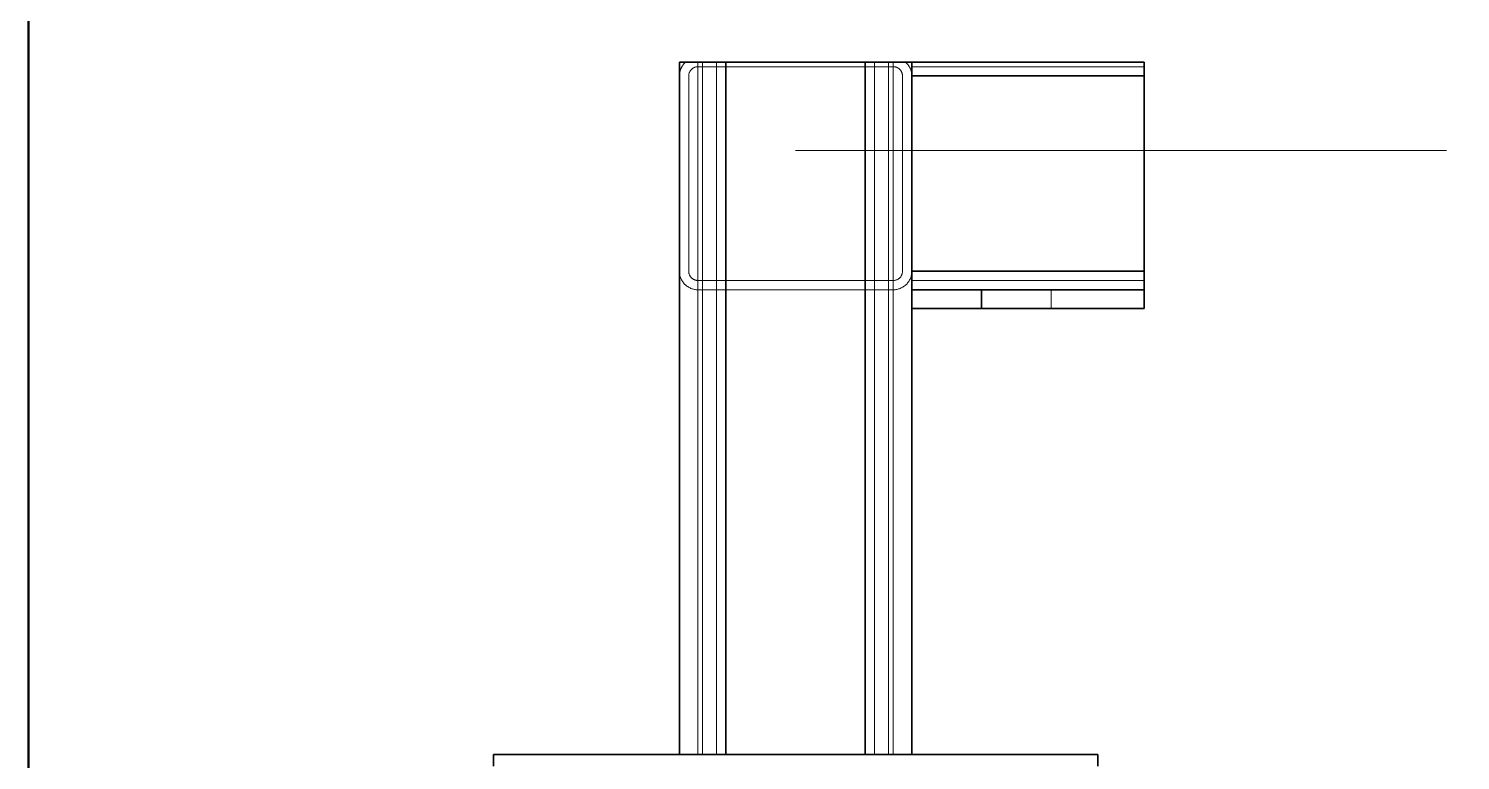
# Model space of a CAD drawing. Header units: millimetres. Extents: x 10 to 410, y 10 to 287.
# Drawn here: x 10 to 71.6, y 65.8 to 97.2 of the extents above; entities that cross this region are included whole.
import ezdxf

# ---------------------------------------------------------------- set-up
doc = ezdxf.new("R2010")
doc.units = ezdxf.units.MM
for name, color, linetype, lineweight in [('BORDER', 7, 'CONTINUOUS', 50), ('HIDDEN', 7, 'Continuous', 18), ('OUTLINE', 7, 'CONTINUOUS', 35), ('THIN', 7, 'CONTINUOUS', 18)]:
    doc.layers.add(name, color=color, linetype=linetype, lineweight=lineweight)

msp = doc.modelspace()

# ---------------------------------------------------------------- linework, layer by layer
at = {"layer": 'BORDER'}
msp.add_lwpolyline([(10, 10), (410, 10), (410, 287), (10, 287)], close=True, dxfattribs=at)
at = {"layer": 'HIDDEN'}
for p, q in [((38, 66), (38, 95.8)), ((38.271, 95.8), (40, 95.8)), ((38.271, 95.8), (47.729, 95.8)), ((38.8, 66), (38.8, 95.8)), ((38.8, 66), (38.8, 95.8)), ((38.8, 95.6), (40, 95.6)), ((38.8, 95.6), (47.2, 95.6)), ((39, 66), (39, 95.8)), ((39, 66), (39, 95.8)), ((39.6, 66), (39.6, 95.8)), ((39.6, 66), (39.6, 95.8)), ((40, 95.8), (46, 95.8)), ((40, 95.8), (46, 95.8)), ((46, 95.8), (40, 95.8)), ((40, 95.6), (40, 95.8)), ((40, 95.6), (46, 95.6)), ((40.2, 95.8), (45.8, 95.8)), ((45.8, 95.8), (40.2, 95.8)), ((40.2, 95.8), (45.8, 95.8)), ((45.8, 95.8), (40.2, 95.8)), ((46, 95.6), (46, 95.8)), ((46, 95.8), (47.729, 95.8)), ((46, 95.6), (47.2, 95.6)), ((46.4, 66), (46.4, 95.8)), ((46.4, 66), (46.4, 95.8)), ((47, 66), (47, 95.8)), ((47, 66), (47, 95.8)), ((47.2, 66), (47.2, 95.8)), ((47.2, 66), (47.2, 95.8)), ((48, 95.6), (48, 95.8)), ((48, 95.6), (48, 95.8)), ((48, 95.8), (58, 95.8)), ((48, 86.4), (48, 95.6)), ((48, 86.4), (48, 95.6)), ((48, 95.6), (58, 95.6)), ((48, 95.6), (58, 95.6)), ((38, 86.8), (38, 95.2)), ((38, 86.8), (38, 95.2)), ((38.4, 86.8), (38.4, 95.2)), ((38.4, 86.8), (38.4, 95.2)), ((47.6, 95.2), (47.6, 86.8)), ((47.6, 95.2), (47.6, 86.8)), ((48, 95.2), (48, 86.8)), ((48, 86.8), (48, 95.2)), ((48, 86.8), (48, 95.2)), ((48, 95.2), (48, 86.8)), ((58, 86.8), (58, 95.2)), ((58, 95.2), (58, 86.8)), ((58, 86.8), (58, 95.2)), ((40, 86.4), (38.8, 86.4)), ((47.2, 86.4), (38.8, 86.4)), ((40, 86), (40, 86.4)), ((46, 86.4), (40, 86.4)), ((46, 86), (46, 86.4)), ((47.2, 86.4), (46, 86.4)), ((48, 86), (48, 86.4)), ((48, 86), (48, 86.4)), ((48, 86.4), (58, 86.4)), ((48, 86.4), (58, 86.4)), ((40, 86), (38.8, 86)), ((47.2, 86), (38.8, 86)), ((46, 86), (40, 86)), ((47.2, 86), (46, 86)), ((48, 66), (48, 86)), ((48, 86), (58, 86)), ((48, 86), (51, 86)), ((54, 86), (48, 86)), ((48, 85.2), (48, 86)), ((48, 85.2), (48, 86)), ((51, 86), (58, 86)), ((58, 86), (54, 86)), ((54, 86), (54, 85.2)), ((58, 85.2), (58, 86)), ((54, 85.2), (48, 85.2)), ((58, 85.2), (54, 85.2)), ((30, 65.5), (30, 66)), ((56, 66), (30, 66)), ((40, 66), (46, 66)), ((46, 66), (40, 66)), ((40, 66), (46, 66)), ((46, 66), (40, 66)), ((40.2, 66), (45.8, 66)), ((45.8, 66), (40.2, 66)), ((40.2, 66), (45.8, 66)), ((45.8, 66), (40.2, 66)), ((56, 65.5), (56, 66))]:
    msp.add_line(p, q, dxfattribs=at)
for points in [[(40, 95.8), (39.938, 95.8), (39.875, 95.8), (39.812, 95.8), (39.75, 95.8), (39.688, 95.8), (39.625, 95.8), (39.562, 95.8), (39.5, 95.8), (39.438, 95.8), (39.375, 95.8), (39.312, 95.8), (39.25, 95.8), (39.188, 95.8), (39.125, 95.8), (39.062, 95.8), (39, 95.8), (38.938, 95.8), (38.875, 95.8), (38.812, 95.8), (38.75, 95.8), (38.688, 95.8), (38.625, 95.8), (38.562, 95.8), (38.5, 95.8), (38.438, 95.8), (38.375, 95.8), (38.312, 95.8), (38.25, 95.8), (38.188, 95.8), (38.125, 95.8), (38.062, 95.8), (38, 95.8)], [(38.271, 95.8), (38.255, 95.786), (38.24, 95.771), (38.225, 95.756), (38.21, 95.741), (38.196, 95.725), (38.183, 95.709), (38.169, 95.692), (38.156, 95.675), (38.144, 95.658), (38.132, 95.64), (38.121, 95.623), (38.11, 95.604), (38.099, 95.586), (38.089, 95.567), (38.08, 95.548), (38.071, 95.529), (38.062, 95.51), (38.054, 95.49), (38.047, 95.47), (38.04, 95.45), (38.034, 95.43), (38.028, 95.41), (38.023, 95.389), (38.018, 95.368), (38.014, 95.348), (38.01, 95.327), (38.007, 95.306), (38.004, 95.285), (38.003, 95.264), (38.001, 95.242), (38, 95.221), (38, 95.2)], [(38, 95.2), (38, 95.221), (38.001, 95.242), (38.003, 95.264), (38.004, 95.285), (38.007, 95.306), (38.01, 95.327), (38.014, 95.348), (38.018, 95.368), (38.023, 95.389), (38.028, 95.41), (38.034, 95.43), (38.04, 95.45), (38.047, 95.47), (38.054, 95.49), (38.062, 95.51), (38.071, 95.529), (38.08, 95.548), (38.089, 95.567), (38.099, 95.586), (38.11, 95.604), (38.121, 95.623), (38.132, 95.64), (38.144, 95.658), (38.156, 95.675), (38.169, 95.692), (38.183, 95.709), (38.196, 95.725), (38.21, 95.741), (38.225, 95.756), (38.24, 95.771), (38.255, 95.786), (38.271, 95.8)], [(38.8, 95.6), (38.78, 95.6), (38.761, 95.598), (38.741, 95.596), (38.722, 95.592), (38.703, 95.588), (38.684, 95.583), (38.665, 95.577), (38.647, 95.57), (38.629, 95.562), (38.611, 95.553), (38.594, 95.543), (38.578, 95.533), (38.562, 95.521), (38.546, 95.509), (38.531, 95.496), (38.517, 95.483), (38.504, 95.469), (38.491, 95.454), (38.479, 95.438), (38.467, 95.422), (38.457, 95.406), (38.447, 95.389), (38.438, 95.371), (38.43, 95.353), (38.423, 95.335), (38.417, 95.316), (38.412, 95.297), (38.408, 95.278), (38.404, 95.259), (38.402, 95.239), (38.4, 95.22), (38.4, 95.2)], [(38.4, 95.2), (38.4, 95.22), (38.402, 95.239), (38.404, 95.259), (38.408, 95.278), (38.412, 95.297), (38.417, 95.316), (38.423, 95.335), (38.43, 95.353), (38.438, 95.371), (38.447, 95.389), (38.457, 95.406), (38.467, 95.422), (38.479, 95.438), (38.491, 95.454), (38.504, 95.469), (38.517, 95.483), (38.531, 95.496), (38.546, 95.509), (38.562, 95.521), (38.578, 95.533), (38.594, 95.543), (38.611, 95.553), (38.629, 95.562), (38.647, 95.57), (38.665, 95.577), (38.684, 95.583), (38.703, 95.588), (38.722, 95.592), (38.741, 95.596), (38.761, 95.598), (38.78, 95.6), (38.8, 95.6)], [(40, 95.8), (39.962, 95.8), (39.925, 95.8), (39.888, 95.8), (39.85, 95.8), (39.812, 95.8), (39.775, 95.8), (39.737, 95.8), (39.7, 95.8), (39.663, 95.8), (39.625, 95.8), (39.587, 95.8), (39.55, 95.8), (39.513, 95.8), (39.475, 95.8), (39.438, 95.8), (39.4, 95.8), (39.362, 95.8), (39.325, 95.8), (39.288, 95.8), (39.25, 95.8), (39.212, 95.8), (39.175, 95.8), (39.138, 95.8), (39.1, 95.8), (39.062, 95.8), (39.025, 95.8), (38.987, 95.8), (38.95, 95.8), (38.913, 95.8), (38.875, 95.8), (38.837, 95.8), (38.8, 95.8)], [(38.8, 95.8), (38.837, 95.8), (38.875, 95.8), (38.913, 95.8), (38.95, 95.8), (38.987, 95.8), (39.025, 95.8), (39.062, 95.8), (39.1, 95.8), (39.138, 95.8), (39.175, 95.8), (39.212, 95.8), (39.25, 95.8), (39.288, 95.8), (39.325, 95.8), (39.362, 95.8), (39.4, 95.8), (39.438, 95.8), (39.475, 95.8), (39.513, 95.8), (39.55, 95.8), (39.587, 95.8), (39.625, 95.8), (39.663, 95.8), (39.7, 95.8), (39.737, 95.8), (39.775, 95.8), (39.812, 95.8), (39.85, 95.8), (39.888, 95.8), (39.925, 95.8), (39.962, 95.8), (40, 95.8)], [(39, 95.8), (39.038, 95.8), (39.075, 95.8), (39.112, 95.8), (39.15, 95.8), (39.188, 95.8), (39.225, 95.8), (39.263, 95.8), (39.3, 95.8), (39.337, 95.8), (39.375, 95.8), (39.413, 95.8), (39.45, 95.8), (39.487, 95.8), (39.525, 95.8), (39.562, 95.8), (39.6, 95.8), (39.638, 95.8), (39.675, 95.8), (39.712, 95.8), (39.75, 95.8), (39.788, 95.8), (39.825, 95.8), (39.862, 95.8), (39.9, 95.8), (39.938, 95.8), (39.975, 95.8), (40.013, 95.8), (40.05, 95.8), (40.087, 95.8), (40.125, 95.8), (40.163, 95.8), (40.2, 95.8)], [(40.2, 95.8), (40.163, 95.8), (40.125, 95.8), (40.087, 95.8), (40.05, 95.8), (40.013, 95.8), (39.975, 95.8), (39.938, 95.8), (39.9, 95.8), (39.862, 95.8), (39.825, 95.8), (39.788, 95.8), (39.75, 95.8), (39.712, 95.8), (39.675, 95.8), (39.638, 95.8), (39.6, 95.8), (39.562, 95.8), (39.525, 95.8), (39.487, 95.8), (39.45, 95.8), (39.413, 95.8), (39.375, 95.8), (39.337, 95.8), (39.3, 95.8), (39.263, 95.8), (39.225, 95.8), (39.188, 95.8), (39.15, 95.8), (39.112, 95.8), (39.075, 95.8), (39.038, 95.8), (39, 95.8)], [(40.2, 95.8), (40.181, 95.8), (40.163, 95.8), (40.144, 95.8), (40.125, 95.8), (40.106, 95.8), (40.087, 95.8), (40.069, 95.8), (40.05, 95.8), (40.031, 95.8), (40.013, 95.8), (39.994, 95.8), (39.975, 95.8), (39.956, 95.8), (39.938, 95.8), (39.919, 95.8), (39.9, 95.8), (39.881, 95.8), (39.862, 95.8), (39.844, 95.8), (39.825, 95.8), (39.806, 95.8), (39.788, 95.8), (39.769, 95.8), (39.75, 95.8), (39.731, 95.8), (39.712, 95.8), (39.694, 95.8), (39.675, 95.8), (39.656, 95.8), (39.638, 95.8), (39.619, 95.8), (39.6, 95.8)], [(39.6, 95.8), (39.619, 95.8), (39.638, 95.8), (39.656, 95.8), (39.675, 95.8), (39.694, 95.8), (39.712, 95.8), (39.731, 95.8), (39.75, 95.8), (39.769, 95.8), (39.788, 95.8), (39.806, 95.8), (39.825, 95.8), (39.844, 95.8), (39.862, 95.8), (39.881, 95.8), (39.9, 95.8), (39.919, 95.8), (39.938, 95.8), (39.956, 95.8), (39.975, 95.8), (39.994, 95.8), (40.013, 95.8), (40.031, 95.8), (40.05, 95.8), (40.069, 95.8), (40.087, 95.8), (40.106, 95.8), (40.125, 95.8), (40.144, 95.8), (40.163, 95.8), (40.181, 95.8), (40.2, 95.8)], [(45.8, 95.8), (45.837, 95.8), (45.875, 95.8), (45.913, 95.8), (45.95, 95.8), (45.987, 95.8), (46.025, 95.8), (46.062, 95.8), (46.1, 95.8), (46.138, 95.8), (46.175, 95.8), (46.212, 95.8), (46.25, 95.8), (46.288, 95.8), (46.325, 95.8), (46.362, 95.8), (46.4, 95.8), (46.438, 95.8), (46.475, 95.8), (46.513, 95.8), (46.55, 95.8), (46.587, 95.8), (46.625, 95.8), (46.663, 95.8), (46.7, 95.8), (46.737, 95.8), (46.775, 95.8), (46.812, 95.8), (46.85, 95.8), (46.888, 95.8), (46.925, 95.8), (46.962, 95.8), (47, 95.8)], [(47, 95.8), (46.962, 95.8), (46.925, 95.8), (46.888, 95.8), (46.85, 95.8), (46.812, 95.8), (46.775, 95.8), (46.737, 95.8), (46.7, 95.8), (46.663, 95.8), (46.625, 95.8), (46.587, 95.8), (46.55, 95.8), (46.513, 95.8), (46.475, 95.8), (46.438, 95.8), (46.4, 95.8), (46.362, 95.8), (46.325, 95.8), (46.288, 95.8), (46.25, 95.8), (46.212, 95.8), (46.175, 95.8), (46.138, 95.8), (46.1, 95.8), (46.062, 95.8), (46.025, 95.8), (45.987, 95.8), (45.95, 95.8), (45.913, 95.8), (45.875, 95.8), (45.837, 95.8), (45.8, 95.8)], [(45.8, 95.8), (45.819, 95.8), (45.837, 95.8), (45.856, 95.8), (45.875, 95.8), (45.894, 95.8), (45.913, 95.8), (45.931, 95.8), (45.95, 95.8), (45.969, 95.8), (45.987, 95.8), (46.006, 95.8), (46.025, 95.8), (46.044, 95.8), (46.062, 95.8), (46.081, 95.8), (46.1, 95.8), (46.119, 95.8), (46.138, 95.8), (46.156, 95.8), (46.175, 95.8), (46.194, 95.8), (46.212, 95.8), (46.231, 95.8), (46.25, 95.8), (46.269, 95.8), (46.288, 95.8), (46.306, 95.8), (46.325, 95.8), (46.344, 95.8), (46.362, 95.8), (46.381, 95.8), (46.4, 95.8)], [(46.4, 95.8), (46.381, 95.8), (46.362, 95.8), (46.344, 95.8), (46.325, 95.8), (46.306, 95.8), (46.288, 95.8), (46.269, 95.8), (46.25, 95.8), (46.231, 95.8), (46.212, 95.8), (46.194, 95.8), (46.175, 95.8), (46.156, 95.8), (46.138, 95.8), (46.119, 95.8), (46.1, 95.8), (46.081, 95.8), (46.062, 95.8), (46.044, 95.8), (46.025, 95.8), (46.006, 95.8), (45.987, 95.8), (45.969, 95.8), (45.95, 95.8), (45.931, 95.8), (45.913, 95.8), (45.894, 95.8), (45.875, 95.8), (45.856, 95.8), (45.837, 95.8), (45.819, 95.8), (45.8, 95.8)], [(48, 95.8), (47.938, 95.8), (47.875, 95.8), (47.812, 95.8), (47.75, 95.8), (47.688, 95.8), (47.625, 95.8), (47.562, 95.8), (47.5, 95.8), (47.438, 95.8), (47.375, 95.8), (47.312, 95.8), (47.25, 95.8), (47.188, 95.8), (47.125, 95.8), (47.062, 95.8), (47, 95.8), (46.938, 95.8), (46.875, 95.8), (46.812, 95.8), (46.75, 95.8), (46.688, 95.8), (46.625, 95.8), (46.562, 95.8), (46.5, 95.8), (46.438, 95.8), (46.375, 95.8), (46.312, 95.8), (46.25, 95.8), (46.188, 95.8), (46.125, 95.8), (46.062, 95.8), (46, 95.8)], [(46, 95.8), (46.038, 95.8), (46.075, 95.8), (46.112, 95.8), (46.15, 95.8), (46.188, 95.8), (46.225, 95.8), (46.263, 95.8), (46.3, 95.8), (46.337, 95.8), (46.375, 95.8), (46.413, 95.8), (46.45, 95.8), (46.487, 95.8), (46.525, 95.8), (46.562, 95.8), (46.6, 95.8), (46.638, 95.8), (46.675, 95.8), (46.712, 95.8), (46.75, 95.8), (46.788, 95.8), (46.825, 95.8), (46.862, 95.8), (46.9, 95.8), (46.938, 95.8), (46.975, 95.8), (47.013, 95.8), (47.05, 95.8), (47.087, 95.8), (47.125, 95.8), (47.163, 95.8), (47.2, 95.8)], [(47.2, 95.8), (47.163, 95.8), (47.125, 95.8), (47.087, 95.8), (47.05, 95.8), (47.013, 95.8), (46.975, 95.8), (46.938, 95.8), (46.9, 95.8), (46.862, 95.8), (46.825, 95.8), (46.788, 95.8), (46.75, 95.8), (46.712, 95.8), (46.675, 95.8), (46.638, 95.8), (46.6, 95.8), (46.562, 95.8), (46.525, 95.8), (46.487, 95.8), (46.45, 95.8), (46.413, 95.8), (46.375, 95.8), (46.337, 95.8), (46.3, 95.8), (46.263, 95.8), (46.225, 95.8), (46.188, 95.8), (46.15, 95.8), (46.112, 95.8), (46.075, 95.8), (46.038, 95.8), (46, 95.8)], [(47.2, 95.6), (47.22, 95.6), (47.239, 95.598), (47.259, 95.596), (47.278, 95.592), (47.297, 95.588), (47.316, 95.583), (47.335, 95.577), (47.353, 95.57), (47.371, 95.562), (47.389, 95.553), (47.406, 95.543), (47.422, 95.533), (47.438, 95.521), (47.454, 95.509), (47.469, 95.496), (47.483, 95.483), (47.496, 95.469), (47.509, 95.454), (47.521, 95.438), (47.533, 95.422), (47.543, 95.406), (47.553, 95.389), (47.562, 95.371), (47.57, 95.353), (47.577, 95.335), (47.583, 95.316), (47.588, 95.297), (47.592, 95.278), (47.596, 95.259), (47.598, 95.239), (47.6, 95.22), (47.6, 95.2)], [(47.2, 95.6), (47.22, 95.6), (47.239, 95.598), (47.259, 95.596), (47.278, 95.592), (47.297, 95.588), (47.316, 95.583), (47.335, 95.577), (47.353, 95.57), (47.371, 95.562), (47.389, 95.553), (47.406, 95.543), (47.422, 95.533), (47.438, 95.521), (47.454, 95.509), (47.469, 95.496), (47.483, 95.483), (47.496, 95.469), (47.509, 95.454), (47.521, 95.438), (47.533, 95.422), (47.543, 95.406), (47.553, 95.389), (47.562, 95.371), (47.57, 95.353), (47.577, 95.335), (47.583, 95.316), (47.588, 95.297), (47.592, 95.278), (47.596, 95.259), (47.598, 95.239), (47.6, 95.22), (47.6, 95.2)], [(47.729, 95.8), (47.745, 95.786), (47.76, 95.771), (47.775, 95.756), (47.79, 95.741), (47.804, 95.725), (47.817, 95.709), (47.831, 95.692), (47.844, 95.675), (47.856, 95.658), (47.868, 95.64), (47.879, 95.623), (47.89, 95.604), (47.901, 95.586), (47.911, 95.567), (47.92, 95.548), (47.929, 95.529), (47.938, 95.51), (47.946, 95.49), (47.953, 95.47), (47.96, 95.45), (47.966, 95.43), (47.972, 95.41), (47.977, 95.389), (47.982, 95.368), (47.986, 95.348), (47.99, 95.327), (47.993, 95.306), (47.996, 95.285), (47.997, 95.264), (47.999, 95.242), (48, 95.221), (48, 95.2)], [(47.729, 95.8), (47.745, 95.786), (47.76, 95.771), (47.775, 95.756), (47.79, 95.741), (47.804, 95.725), (47.817, 95.709), (47.831, 95.692), (47.844, 95.675), (47.856, 95.658), (47.868, 95.64), (47.879, 95.623), (47.89, 95.604), (47.901, 95.586), (47.911, 95.567), (47.92, 95.548), (47.929, 95.529), (47.938, 95.51), (47.946, 95.49), (47.953, 95.47), (47.96, 95.45), (47.966, 95.43), (47.972, 95.41), (47.977, 95.389), (47.982, 95.368), (47.986, 95.348), (47.99, 95.327), (47.993, 95.306), (47.996, 95.285), (47.997, 95.264), (47.999, 95.242), (48, 95.221), (48, 95.2)], [(48, 95.2), (48, 95.219), (48, 95.237), (48, 95.256), (48, 95.275), (48, 95.294), (48, 95.312), (48, 95.331), (48, 95.35), (48, 95.369), (48, 95.388), (48, 95.406), (48, 95.425), (48, 95.444), (48, 95.463), (48, 95.481), (48, 95.5), (48, 95.519), (48, 95.538), (48, 95.556), (48, 95.575), (48, 95.594), (48, 95.612), (48, 95.631), (48, 95.65), (48, 95.669), (48, 95.688), (48, 95.706), (48, 95.725), (48, 95.744), (48, 95.763), (48, 95.781), (48, 95.8)], [(48, 95.2), (48, 95.213), (48, 95.225), (48, 95.237), (48, 95.25), (48, 95.263), (48, 95.275), (48, 95.288), (48, 95.3), (48, 95.312), (48, 95.325), (48, 95.338), (48, 95.35), (48, 95.362), (48, 95.375), (48, 95.388), (48, 95.4), (48, 95.413), (48, 95.425), (48, 95.438), (48, 95.45), (48, 95.463), (48, 95.475), (48, 95.487), (48, 95.5), (48, 95.513), (48, 95.525), (48, 95.538), (48, 95.55), (48, 95.562), (48, 95.575), (48, 95.588), (48, 95.6)], [(48, 95.2), (48, 95.213), (48, 95.225), (48, 95.237), (48, 95.25), (48, 95.263), (48, 95.275), (48, 95.288), (48, 95.3), (48, 95.312), (48, 95.325), (48, 95.338), (48, 95.35), (48, 95.362), (48, 95.375), (48, 95.388), (48, 95.4), (48, 95.413), (48, 95.425), (48, 95.438), (48, 95.45), (48, 95.463), (48, 95.475), (48, 95.487), (48, 95.5), (48, 95.513), (48, 95.525), (48, 95.538), (48, 95.55), (48, 95.562), (48, 95.575), (48, 95.588), (48, 95.6)], [(58, 95.2), (58, 95.219), (58, 95.237), (58, 95.256), (58, 95.275), (58, 95.294), (58, 95.312), (58, 95.331), (58, 95.35), (58, 95.369), (58, 95.388), (58, 95.406), (58, 95.425), (58, 95.444), (58, 95.463), (58, 95.481), (58, 95.5), (58, 95.519), (58, 95.538), (58, 95.556), (58, 95.575), (58, 95.594), (58, 95.612), (58, 95.631), (58, 95.65), (58, 95.669), (58, 95.688), (58, 95.706), (58, 95.725), (58, 95.744), (58, 95.763), (58, 95.781), (58, 95.8)], [(58, 95.2), (58, 95.213), (58, 95.225), (58, 95.237), (58, 95.25), (58, 95.263), (58, 95.275), (58, 95.288), (58, 95.3), (58, 95.312), (58, 95.325), (58, 95.338), (58, 95.35), (58, 95.362), (58, 95.375), (58, 95.388), (58, 95.4), (58, 95.413), (58, 95.425), (58, 95.438), (58, 95.45), (58, 95.463), (58, 95.475), (58, 95.487), (58, 95.5), (58, 95.513), (58, 95.525), (58, 95.538), (58, 95.55), (58, 95.562), (58, 95.575), (58, 95.588), (58, 95.6)], [(58, 95.6), (58, 95.588), (58, 95.575), (58, 95.562), (58, 95.55), (58, 95.538), (58, 95.525), (58, 95.513), (58, 95.5), (58, 95.487), (58, 95.475), (58, 95.463), (58, 95.45), (58, 95.438), (58, 95.425), (58, 95.413), (58, 95.4), (58, 95.388), (58, 95.375), (58, 95.362), (58, 95.35), (58, 95.338), (58, 95.325), (58, 95.312), (58, 95.3), (58, 95.288), (58, 95.275), (58, 95.263), (58, 95.25), (58, 95.237), (58, 95.225), (58, 95.213), (58, 95.2)], [(38.8, 86), (38.761, 86.001), (38.722, 86.004), (38.683, 86.009), (38.644, 86.015), (38.606, 86.024), (38.568, 86.034), (38.53, 86.047), (38.494, 86.061), (38.458, 86.077), (38.423, 86.094), (38.389, 86.114), (38.356, 86.135), (38.323, 86.157), (38.292, 86.182), (38.263, 86.207), (38.234, 86.234), (38.207, 86.263), (38.182, 86.292), (38.157, 86.323), (38.135, 86.356), (38.114, 86.389), (38.094, 86.423), (38.077, 86.458), (38.061, 86.494), (38.047, 86.53), (38.034, 86.568), (38.024, 86.606), (38.015, 86.644), (38.009, 86.683), (38.004, 86.722), (38.001, 86.761), (38, 86.8)], [(38.8, 86), (38.761, 86.001), (38.722, 86.004), (38.683, 86.009), (38.644, 86.015), (38.606, 86.024), (38.568, 86.034), (38.53, 86.047), (38.494, 86.061), (38.458, 86.077), (38.423, 86.094), (38.389, 86.114), (38.356, 86.135), (38.323, 86.157), (38.292, 86.182), (38.263, 86.207), (38.234, 86.234), (38.207, 86.263), (38.182, 86.292), (38.157, 86.323), (38.135, 86.356), (38.114, 86.389), (38.094, 86.423), (38.077, 86.458), (38.061, 86.494), (38.047, 86.53), (38.034, 86.568), (38.024, 86.606), (38.015, 86.644), (38.009, 86.683), (38.004, 86.722), (38.001, 86.761), (38, 86.8)], [(38.8, 86.4), (38.78, 86.4), (38.761, 86.402), (38.741, 86.404), (38.722, 86.408), (38.703, 86.412), (38.684, 86.417), (38.665, 86.423), (38.647, 86.43), (38.629, 86.438), (38.611, 86.447), (38.594, 86.457), (38.578, 86.467), (38.562, 86.479), (38.546, 86.491), (38.531, 86.504), (38.517, 86.517), (38.504, 86.531), (38.491, 86.546), (38.479, 86.562), (38.467, 86.578), (38.457, 86.594), (38.447, 86.611), (38.438, 86.629), (38.43, 86.647), (38.423, 86.665), (38.417, 86.684), (38.412, 86.703), (38.408, 86.722), (38.404, 86.741), (38.402, 86.761), (38.4, 86.78), (38.4, 86.8)], [(38.8, 86.4), (38.78, 86.4), (38.761, 86.402), (38.741, 86.404), (38.722, 86.408), (38.703, 86.412), (38.684, 86.417), (38.665, 86.423), (38.647, 86.43), (38.629, 86.438), (38.611, 86.447), (38.594, 86.457), (38.578, 86.467), (38.562, 86.479), (38.546, 86.491), (38.531, 86.504), (38.517, 86.517), (38.504, 86.531), (38.491, 86.546), (38.479, 86.562), (38.467, 86.578), (38.457, 86.594), (38.447, 86.611), (38.438, 86.629), (38.43, 86.647), (38.423, 86.665), (38.417, 86.684), (38.412, 86.703), (38.408, 86.722), (38.404, 86.741), (38.402, 86.761), (38.4, 86.78), (38.4, 86.8)], [(48, 86.8), (47.999, 86.761), (47.996, 86.722), (47.991, 86.683), (47.985, 86.644), (47.976, 86.606), (47.966, 86.568), (47.953, 86.53), (47.939, 86.494), (47.923, 86.458), (47.906, 86.423), (47.886, 86.389), (47.865, 86.356), (47.843, 86.323), (47.818, 86.292), (47.793, 86.263), (47.766, 86.234), (47.737, 86.207), (47.708, 86.182), (47.677, 86.157), (47.644, 86.135), (47.611, 86.114), (47.577, 86.094), (47.542, 86.077), (47.506, 86.061), (47.47, 86.047), (47.432, 86.034), (47.394, 86.024), (47.356, 86.015), (47.317, 86.009), (47.278, 86.004), (47.239, 86.001), (47.2, 86)], [(47.6, 86.8), (47.6, 86.78), (47.598, 86.761), (47.596, 86.741), (47.592, 86.722), (47.588, 86.703), (47.583, 86.684), (47.577, 86.665), (47.57, 86.647), (47.562, 86.629), (47.553, 86.611), (47.543, 86.594), (47.533, 86.578), (47.521, 86.562), (47.509, 86.546), (47.496, 86.531), (47.483, 86.517), (47.469, 86.504), (47.454, 86.491), (47.438, 86.479), (47.422, 86.467), (47.406, 86.457), (47.389, 86.447), (47.371, 86.438), (47.353, 86.43), (47.335, 86.423), (47.316, 86.417), (47.297, 86.412), (47.278, 86.408), (47.259, 86.404), (47.239, 86.402), (47.22, 86.4), (47.2, 86.4)], [(47.6, 86.8), (47.6, 86.78), (47.598, 86.761), (47.596, 86.741), (47.592, 86.722), (47.588, 86.703), (47.583, 86.684), (47.577, 86.665), (47.57, 86.647), (47.562, 86.629), (47.553, 86.611), (47.543, 86.594), (47.533, 86.578), (47.521, 86.562), (47.509, 86.546), (47.496, 86.531), (47.483, 86.517), (47.469, 86.504), (47.454, 86.491), (47.438, 86.479), (47.422, 86.467), (47.406, 86.457), (47.389, 86.447), (47.371, 86.438), (47.353, 86.43), (47.335, 86.423), (47.316, 86.417), (47.297, 86.412), (47.278, 86.408), (47.259, 86.404), (47.239, 86.402), (47.22, 86.4), (47.2, 86.4)], [(48, 86.8), (47.999, 86.761), (47.996, 86.722), (47.991, 86.683), (47.985, 86.644), (47.976, 86.606), (47.966, 86.568), (47.953, 86.53), (47.939, 86.494), (47.923, 86.458), (47.906, 86.423), (47.886, 86.389), (47.865, 86.356), (47.843, 86.323), (47.818, 86.292), (47.793, 86.263), (47.766, 86.234), (47.737, 86.207), (47.708, 86.182), (47.677, 86.157), (47.644, 86.135), (47.611, 86.114), (47.577, 86.094), (47.542, 86.077), (47.506, 86.061), (47.47, 86.047), (47.432, 86.034), (47.394, 86.024), (47.356, 86.015), (47.317, 86.009), (47.278, 86.004), (47.239, 86.001), (47.2, 86)], [(48, 86.8), (48, 86.787), (48, 86.775), (48, 86.763), (48, 86.75), (48, 86.738), (48, 86.725), (48, 86.713), (48, 86.7), (48, 86.688), (48, 86.675), (48, 86.662), (48, 86.65), (48, 86.638), (48, 86.625), (48, 86.613), (48, 86.6), (48, 86.588), (48, 86.575), (48, 86.562), (48, 86.55), (48, 86.537), (48, 86.525), (48, 86.513), (48, 86.5), (48, 86.488), (48, 86.475), (48, 86.463), (48, 86.45), (48, 86.438), (48, 86.425), (48, 86.412), (48, 86.4)], [(48, 86), (48, 86.025), (48, 86.05), (48, 86.075), (48, 86.1), (48, 86.125), (48, 86.15), (48, 86.175), (48, 86.2), (48, 86.225), (48, 86.25), (48, 86.275), (48, 86.3), (48, 86.325), (48, 86.35), (48, 86.375), (48, 86.4), (48, 86.425), (48, 86.45), (48, 86.475), (48, 86.5), (48, 86.525), (48, 86.55), (48, 86.575), (48, 86.6), (48, 86.625), (48, 86.65), (48, 86.675), (48, 86.7), (48, 86.725), (48, 86.75), (48, 86.775), (48, 86.8)], [(48, 86.4), (48, 86.412), (48, 86.425), (48, 86.438), (48, 86.45), (48, 86.463), (48, 86.475), (48, 86.488), (48, 86.5), (48, 86.513), (48, 86.525), (48, 86.537), (48, 86.55), (48, 86.562), (48, 86.575), (48, 86.588), (48, 86.6), (48, 86.613), (48, 86.625), (48, 86.638), (48, 86.65), (48, 86.662), (48, 86.675), (48, 86.688), (48, 86.7), (48, 86.713), (48, 86.725), (48, 86.738), (48, 86.75), (48, 86.763), (48, 86.775), (48, 86.787), (48, 86.8)], [(58, 86), (58, 86.025), (58, 86.05), (58, 86.075), (58, 86.1), (58, 86.125), (58, 86.15), (58, 86.175), (58, 86.2), (58, 86.225), (58, 86.25), (58, 86.275), (58, 86.3), (58, 86.325), (58, 86.35), (58, 86.375), (58, 86.4), (58, 86.425), (58, 86.45), (58, 86.475), (58, 86.5), (58, 86.525), (58, 86.55), (58, 86.575), (58, 86.6), (58, 86.625), (58, 86.65), (58, 86.675), (58, 86.7), (58, 86.725), (58, 86.75), (58, 86.775), (58, 86.8)], [(58, 86.8), (58, 86.787), (58, 86.775), (58, 86.763), (58, 86.75), (58, 86.738), (58, 86.725), (58, 86.713), (58, 86.7), (58, 86.688), (58, 86.675), (58, 86.662), (58, 86.65), (58, 86.638), (58, 86.625), (58, 86.613), (58, 86.6), (58, 86.588), (58, 86.575), (58, 86.562), (58, 86.55), (58, 86.537), (58, 86.525), (58, 86.513), (58, 86.5), (58, 86.488), (58, 86.475), (58, 86.463), (58, 86.45), (58, 86.438), (58, 86.425), (58, 86.412), (58, 86.4)], [(58, 86.4), (58, 86.412), (58, 86.425), (58, 86.438), (58, 86.45), (58, 86.463), (58, 86.475), (58, 86.488), (58, 86.5), (58, 86.513), (58, 86.525), (58, 86.537), (58, 86.55), (58, 86.562), (58, 86.575), (58, 86.588), (58, 86.6), (58, 86.613), (58, 86.625), (58, 86.638), (58, 86.65), (58, 86.662), (58, 86.675), (58, 86.688), (58, 86.7), (58, 86.713), (58, 86.725), (58, 86.738), (58, 86.75), (58, 86.763), (58, 86.775), (58, 86.787), (58, 86.8)], [(40, 66), (39.938, 66), (39.875, 66), (39.812, 66), (39.75, 66), (39.688, 66), (39.625, 66), (39.562, 66), (39.5, 66), (39.438, 66), (39.375, 66), (39.312, 66), (39.25, 66), (39.188, 66), (39.125, 66), (39.062, 66), (39, 66), (38.938, 66), (38.875, 66), (38.812, 66), (38.75, 66), (38.688, 66), (38.625, 66), (38.562, 66), (38.5, 66), (38.438, 66), (38.375, 66), (38.312, 66), (38.25, 66), (38.188, 66), (38.125, 66), (38.062, 66), (38, 66)], [(40, 66), (39.938, 66), (39.875, 66), (39.812, 66), (39.75, 66), (39.688, 66), (39.625, 66), (39.562, 66), (39.5, 66), (39.438, 66), (39.375, 66), (39.312, 66), (39.25, 66), (39.188, 66), (39.125, 66), (39.062, 66), (39, 66), (38.938, 66), (38.875, 66), (38.812, 66), (38.75, 66), (38.688, 66), (38.625, 66), (38.562, 66), (38.5, 66), (38.438, 66), (38.375, 66), (38.312, 66), (38.25, 66), (38.188, 66), (38.125, 66), (38.062, 66), (38, 66)], [(40, 66), (39.962, 66), (39.925, 66), (39.888, 66), (39.85, 66), (39.812, 66), (39.775, 66), (39.737, 66), (39.7, 66), (39.663, 66), (39.625, 66), (39.587, 66), (39.55, 66), (39.513, 66), (39.475, 66), (39.438, 66), (39.4, 66), (39.362, 66), (39.325, 66), (39.288, 66), (39.25, 66), (39.212, 66), (39.175, 66), (39.138, 66), (39.1, 66), (39.062, 66), (39.025, 66), (38.987, 66), (38.95, 66), (38.913, 66), (38.875, 66), (38.837, 66), (38.8, 66)], [(40, 66), (39.962, 66), (39.925, 66), (39.888, 66), (39.85, 66), (39.812, 66), (39.775, 66), (39.737, 66), (39.7, 66), (39.663, 66), (39.625, 66), (39.587, 66), (39.55, 66), (39.513, 66), (39.475, 66), (39.438, 66), (39.4, 66), (39.362, 66), (39.325, 66), (39.288, 66), (39.25, 66), (39.212, 66), (39.175, 66), (39.138, 66), (39.1, 66), (39.062, 66), (39.025, 66), (38.987, 66), (38.95, 66), (38.913, 66), (38.875, 66), (38.837, 66), (38.8, 66)], [(40.2, 66), (40.163, 66), (40.125, 66), (40.087, 66), (40.05, 66), (40.013, 66), (39.975, 66), (39.938, 66), (39.9, 66), (39.862, 66), (39.825, 66), (39.788, 66), (39.75, 66), (39.712, 66), (39.675, 66), (39.638, 66), (39.6, 66), (39.562, 66), (39.525, 66), (39.487, 66), (39.45, 66), (39.413, 66), (39.375, 66), (39.337, 66), (39.3, 66), (39.263, 66), (39.225, 66), (39.188, 66), (39.15, 66), (39.112, 66), (39.075, 66), (39.038, 66), (39, 66)], [(40.2, 66), (40.163, 66), (40.125, 66), (40.087, 66), (40.05, 66), (40.013, 66), (39.975, 66), (39.938, 66), (39.9, 66), (39.862, 66), (39.825, 66), (39.788, 66), (39.75, 66), (39.712, 66), (39.675, 66), (39.638, 66), (39.6, 66), (39.562, 66), (39.525, 66), (39.487, 66), (39.45, 66), (39.413, 66), (39.375, 66), (39.337, 66), (39.3, 66), (39.263, 66), (39.225, 66), (39.188, 66), (39.15, 66), (39.112, 66), (39.075, 66), (39.038, 66), (39, 66)], [(40.2, 66), (40.181, 66), (40.163, 66), (40.144, 66), (40.125, 66), (40.106, 66), (40.087, 66), (40.069, 66), (40.05, 66), (40.031, 66), (40.013, 66), (39.994, 66), (39.975, 66), (39.956, 66), (39.938, 66), (39.919, 66), (39.9, 66), (39.881, 66), (39.862, 66), (39.844, 66), (39.825, 66), (39.806, 66), (39.788, 66), (39.769, 66), (39.75, 66), (39.731, 66), (39.712, 66), (39.694, 66), (39.675, 66), (39.656, 66), (39.638, 66), (39.619, 66), (39.6, 66)], [(40.2, 66), (40.181, 66), (40.163, 66), (40.144, 66), (40.125, 66), (40.106, 66), (40.087, 66), (40.069, 66), (40.05, 66), (40.031, 66), (40.013, 66), (39.994, 66), (39.975, 66), (39.956, 66), (39.938, 66), (39.919, 66), (39.9, 66), (39.881, 66), (39.862, 66), (39.844, 66), (39.825, 66), (39.806, 66), (39.788, 66), (39.769, 66), (39.75, 66), (39.731, 66), (39.712, 66), (39.694, 66), (39.675, 66), (39.656, 66), (39.638, 66), (39.619, 66), (39.6, 66)], [(45.8, 66), (45.837, 66), (45.875, 66), (45.913, 66), (45.95, 66), (45.987, 66), (46.025, 66), (46.062, 66), (46.1, 66), (46.138, 66), (46.175, 66), (46.212, 66), (46.25, 66), (46.288, 66), (46.325, 66), (46.362, 66), (46.4, 66), (46.438, 66), (46.475, 66), (46.513, 66), (46.55, 66), (46.587, 66), (46.625, 66), (46.663, 66), (46.7, 66), (46.737, 66), (46.775, 66), (46.812, 66), (46.85, 66), (46.888, 66), (46.925, 66), (46.962, 66), (47, 66)], [(47, 66), (46.962, 66), (46.925, 66), (46.888, 66), (46.85, 66), (46.812, 66), (46.775, 66), (46.737, 66), (46.7, 66), (46.663, 66), (46.625, 66), (46.587, 66), (46.55, 66), (46.513, 66), (46.475, 66), (46.438, 66), (46.4, 66), (46.362, 66), (46.325, 66), (46.288, 66), (46.25, 66), (46.212, 66), (46.175, 66), (46.138, 66), (46.1, 66), (46.062, 66), (46.025, 66), (45.987, 66), (45.95, 66), (45.913, 66), (45.875, 66), (45.837, 66), (45.8, 66)], [(45.8, 66), (45.819, 66), (45.837, 66), (45.856, 66), (45.875, 66), (45.894, 66), (45.913, 66), (45.931, 66), (45.95, 66), (45.969, 66), (45.987, 66), (46.006, 66), (46.025, 66), (46.044, 66), (46.062, 66), (46.081, 66), (46.1, 66), (46.119, 66), (46.138, 66), (46.156, 66), (46.175, 66), (46.194, 66), (46.212, 66), (46.231, 66), (46.25, 66), (46.269, 66), (46.288, 66), (46.306, 66), (46.325, 66), (46.344, 66), (46.362, 66), (46.381, 66), (46.4, 66)], [(46.4, 66), (46.381, 66), (46.362, 66), (46.344, 66), (46.325, 66), (46.306, 66), (46.288, 66), (46.269, 66), (46.25, 66), (46.231, 66), (46.212, 66), (46.194, 66), (46.175, 66), (46.156, 66), (46.138, 66), (46.119, 66), (46.1, 66), (46.081, 66), (46.062, 66), (46.044, 66), (46.025, 66), (46.006, 66), (45.987, 66), (45.969, 66), (45.95, 66), (45.931, 66), (45.913, 66), (45.894, 66), (45.875, 66), (45.856, 66), (45.837, 66), (45.819, 66), (45.8, 66)], [(46, 66), (46.062, 66), (46.125, 66), (46.188, 66), (46.25, 66), (46.312, 66), (46.375, 66), (46.438, 66), (46.5, 66), (46.562, 66), (46.625, 66), (46.688, 66), (46.75, 66), (46.812, 66), (46.875, 66), (46.938, 66), (47, 66), (47.062, 66), (47.125, 66), (47.188, 66), (47.25, 66), (47.312, 66), (47.375, 66), (47.438, 66), (47.5, 66), (47.562, 66), (47.625, 66), (47.688, 66), (47.75, 66), (47.812, 66), (47.875, 66), (47.938, 66), (48, 66)], [(48, 66), (47.938, 66), (47.875, 66), (47.812, 66), (47.75, 66), (47.688, 66), (47.625, 66), (47.562, 66), (47.5, 66), (47.438, 66), (47.375, 66), (47.312, 66), (47.25, 66), (47.188, 66), (47.125, 66), (47.062, 66), (47, 66), (46.938, 66), (46.875, 66), (46.812, 66), (46.75, 66), (46.688, 66), (46.625, 66), (46.562, 66), (46.5, 66), (46.438, 66), (46.375, 66), (46.312, 66), (46.25, 66), (46.188, 66), (46.125, 66), (46.062, 66), (46, 66)], [(46, 66), (46.038, 66), (46.075, 66), (46.112, 66), (46.15, 66), (46.188, 66), (46.225, 66), (46.263, 66), (46.3, 66), (46.337, 66), (46.375, 66), (46.413, 66), (46.45, 66), (46.487, 66), (46.525, 66), (46.562, 66), (46.6, 66), (46.638, 66), (46.675, 66), (46.712, 66), (46.75, 66), (46.788, 66), (46.825, 66), (46.862, 66), (46.9, 66), (46.938, 66), (46.975, 66), (47.013, 66), (47.05, 66), (47.087, 66), (47.125, 66), (47.163, 66), (47.2, 66)], [(47.2, 66), (47.163, 66), (47.125, 66), (47.087, 66), (47.05, 66), (47.013, 66), (46.975, 66), (46.938, 66), (46.9, 66), (46.862, 66), (46.825, 66), (46.788, 66), (46.75, 66), (46.712, 66), (46.675, 66), (46.638, 66), (46.6, 66), (46.562, 66), (46.525, 66), (46.487, 66), (46.45, 66), (46.413, 66), (46.375, 66), (46.337, 66), (46.3, 66), (46.263, 66), (46.225, 66), (46.188, 66), (46.15, 66), (46.112, 66), (46.075, 66), (46.038, 66), (46, 66)]]:
    msp.add_lwpolyline(points, dxfattribs=at)
at = {"layer": 'OUTLINE'}
for p, q in [((38, 66), (38, 95.8)), ((40, 95.8), (46, 95.8)), ((40, 66), (40, 95.8)), ((46, 66), (46, 95.8)), ((48, 95.8), (58, 95.8)), ((48, 95.2), (48, 86.8)), ((48, 95.2), (58, 95.2)), ((58, 95.2), (58, 86.8)), ((48, 86.8), (58, 86.8)), ((48, 66), (48, 86)), ((48, 86), (58, 86)), ((51, 85.2), (51, 86)), ((58, 86), (58, 85.2)), ((48, 85.2), (51, 85.2)), ((51, 85.2), (58, 85.2)), ((30, 65.5), (30, 66)), ((30, 66), (56, 66)), ((56, 65.5), (56, 66))]:
    msp.add_line(p, q, dxfattribs=at)
for points in [[(38, 95.8), (38.062, 95.8), (38.125, 95.8), (38.188, 95.8), (38.25, 95.8), (38.312, 95.8), (38.375, 95.8), (38.438, 95.8), (38.5, 95.8), (38.562, 95.8), (38.625, 95.8), (38.688, 95.8), (38.75, 95.8), (38.812, 95.8), (38.875, 95.8), (38.938, 95.8), (39, 95.8), (39.062, 95.8), (39.125, 95.8), (39.188, 95.8), (39.25, 95.8), (39.312, 95.8), (39.375, 95.8), (39.438, 95.8), (39.5, 95.8), (39.562, 95.8), (39.625, 95.8), (39.688, 95.8), (39.75, 95.8), (39.812, 95.8), (39.875, 95.8), (39.938, 95.8), (40, 95.8)], [(46, 95.8), (46.062, 95.8), (46.125, 95.8), (46.188, 95.8), (46.25, 95.8), (46.312, 95.8), (46.375, 95.8), (46.438, 95.8), (46.5, 95.8), (46.562, 95.8), (46.625, 95.8), (46.688, 95.8), (46.75, 95.8), (46.812, 95.8), (46.875, 95.8), (46.938, 95.8), (47, 95.8), (47.062, 95.8), (47.125, 95.8), (47.188, 95.8), (47.25, 95.8), (47.312, 95.8), (47.375, 95.8), (47.438, 95.8), (47.5, 95.8), (47.562, 95.8), (47.625, 95.8), (47.688, 95.8), (47.75, 95.8), (47.812, 95.8), (47.875, 95.8), (47.938, 95.8), (48, 95.8)], [(48, 95.2), (48, 95.219), (48, 95.237), (48, 95.256), (48, 95.275), (48, 95.294), (48, 95.312), (48, 95.331), (48, 95.35), (48, 95.369), (48, 95.388), (48, 95.406), (48, 95.425), (48, 95.444), (48, 95.463), (48, 95.481), (48, 95.5), (48, 95.519), (48, 95.538), (48, 95.556), (48, 95.575), (48, 95.594), (48, 95.612), (48, 95.631), (48, 95.65), (48, 95.669), (48, 95.688), (48, 95.706), (48, 95.725), (48, 95.744), (48, 95.763), (48, 95.781), (48, 95.8)], [(58, 95.8), (58, 95.781), (58, 95.763), (58, 95.744), (58, 95.725), (58, 95.706), (58, 95.688), (58, 95.669), (58, 95.65), (58, 95.631), (58, 95.612), (58, 95.594), (58, 95.575), (58, 95.556), (58, 95.538), (58, 95.519), (58, 95.5), (58, 95.481), (58, 95.463), (58, 95.444), (58, 95.425), (58, 95.406), (58, 95.388), (58, 95.369), (58, 95.35), (58, 95.331), (58, 95.312), (58, 95.294), (58, 95.275), (58, 95.256), (58, 95.237), (58, 95.219), (58, 95.2)], [(48, 86.8), (48, 86.775), (48, 86.75), (48, 86.725), (48, 86.7), (48, 86.675), (48, 86.65), (48, 86.625), (48, 86.6), (48, 86.575), (48, 86.55), (48, 86.525), (48, 86.5), (48, 86.475), (48, 86.45), (48, 86.425), (48, 86.4), (48, 86.375), (48, 86.35), (48, 86.325), (48, 86.3), (48, 86.275), (48, 86.25), (48, 86.225), (48, 86.2), (48, 86.175), (48, 86.15), (48, 86.125), (48, 86.1), (48, 86.075), (48, 86.05), (48, 86.025), (48, 86)], [(58, 86.8), (58, 86.775), (58, 86.75), (58, 86.725), (58, 86.7), (58, 86.675), (58, 86.65), (58, 86.625), (58, 86.6), (58, 86.575), (58, 86.55), (58, 86.525), (58, 86.5), (58, 86.475), (58, 86.45), (58, 86.425), (58, 86.4), (58, 86.375), (58, 86.35), (58, 86.325), (58, 86.3), (58, 86.275), (58, 86.25), (58, 86.225), (58, 86.2), (58, 86.175), (58, 86.15), (58, 86.125), (58, 86.1), (58, 86.075), (58, 86.05), (58, 86.025), (58, 86)]]:
    msp.add_lwpolyline(points, dxfattribs=at)
at = {"layer": 'THIN'}
msp.add_line((71, 92), (43, 92), dxfattribs=at)

doc.saveas('drawing.dxf')
